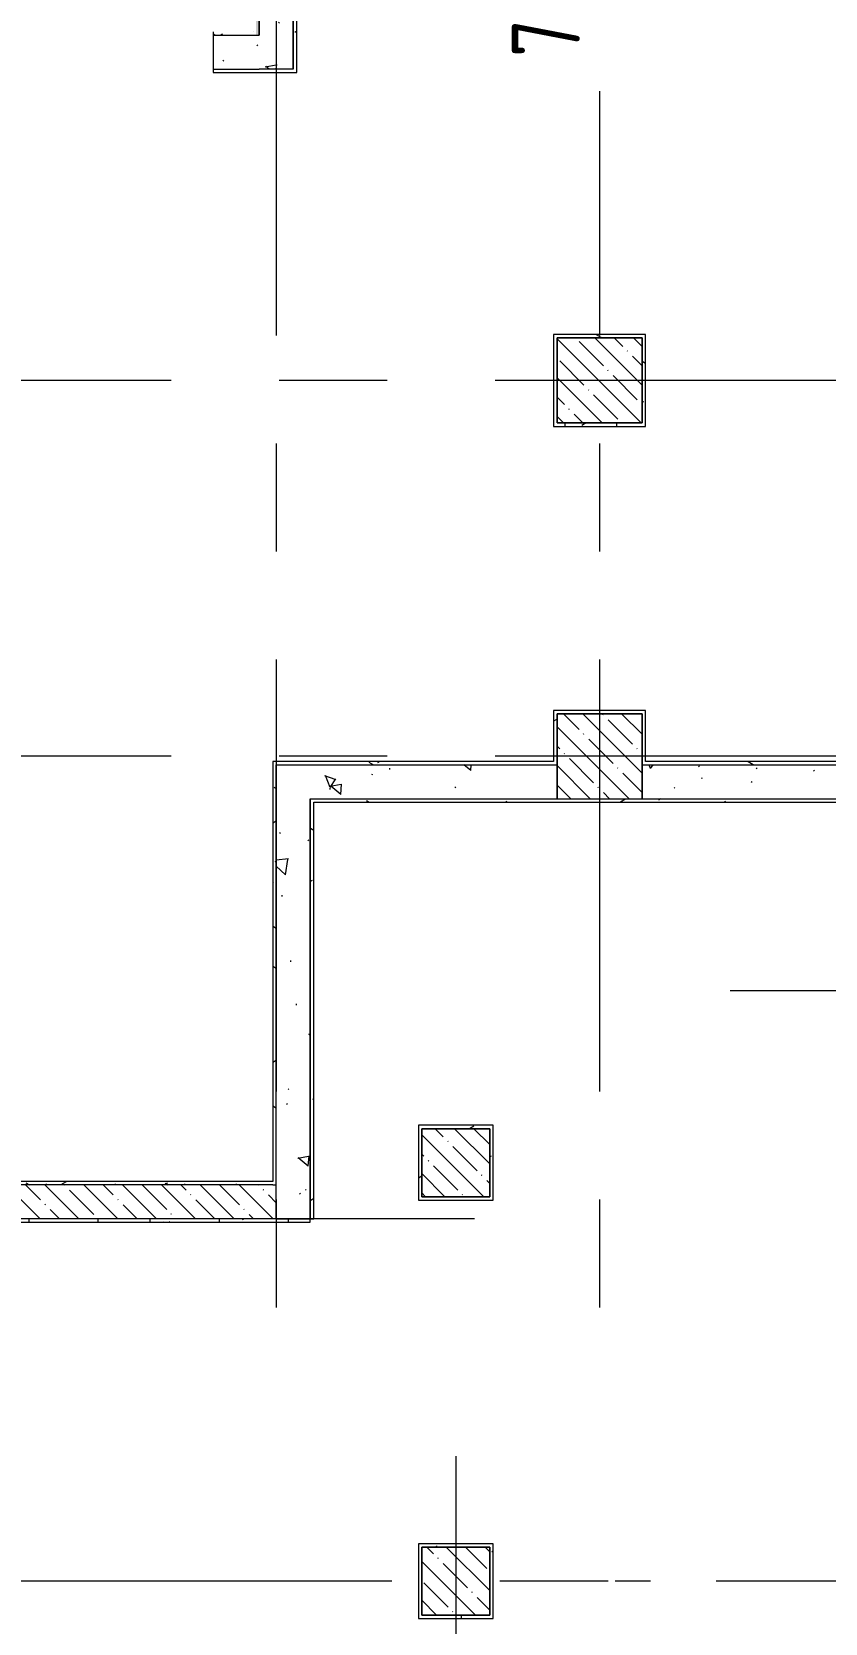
# Model space of a CAD drawing. Header units: metres. Extents: x 50 to 891, y -1294 to 247.
# Drawn here: x 266.61 to 289.92, y -1124.96 to -1078.17 of the extents above; entities that cross this region are included whole.
import ezdxf

# ---------------------------------------------------------------- set-up
doc = ezdxf.new("R2010")
doc.units = ezdxf.units.M
doc.linetypes.add('Линия сетки', pattern=[22.225, 12.7, -3.175, 3.175, -3.175])
doc.layers.add('ПЛАН', color=8, linetype='Continuous')
doc.styles.add('ISOCPEUR', font='isocpeur.ttf', dxfattribs={"width": 0.8, "height": 200})
pattern_1 = [(140, (-1795.439, 1051.8707), (0.318779, 3.6436825), [0.381, -4.191]), (85, (-1795.439, 1051.8707), (-3.821138, -0.704858), [0.3048, -3.3528]), (190.451, (-1795.4123, 1052.1743), (-3.5023338, 2.93885), [0.3238, -3.5618]), (136.184, (-1796.455, 1051.8707), (0.840855, 5.421581), [0.5715, -6.2865]), (186.636, (-1796.385, 1052.3225), (-4.948549, 4.74805), [0.4857, -5.3427]), (81.184, (-1796.455, 1051.8707), (-4.948506, 4.748103), [0.4572, -5.0292]), (111, (-1796.201, 1052.3787), (2.0453028, 3.0322893), [0.381, -4.191]), (56, (-1796.201, 1052.3787), (-3.6837646, 1.2360417), [0.3048, -3.3528]), (161.451, (-1796.0305, 1052.6314), (-1.6384274, 4.2683413), [0.3238, -3.5618]), (127.5, (-1795.4389, 1051.8707), (-1.6911006, 0.06177347), [0.03353, -3.27863, 0.03353, -3.37007, -3.3655]), (127.5, (-1795.4389, 1051.8707), (-1.6911006, 0.06177347), [-6.71576, 0.03353, -3.33197]), (97.5, (-1795.4389, 1051.8707), (-2.0036106, 1.3363944), [0.03353, -1.90703, 0.03353, -3.20243, -1.2827]), (97.5, (-1795.4389, 1051.8707), (-2.0036106, 1.3363944), [-5.17652, 0.03353, -1.24917]), (57.5, (-1795.4389, 1050.7378), (0.1145767, 2.71181666), [0.03353, -1.23647, 0.03353, -9.18667]), (57.5, (-1795.4389, 1050.7378), (0.1145767, 2.71181666), [-1.30353, -3.92887, 0.03353, -5.22427]), (47.5, (-1795.439, 1050.2298), (-0.5085355, 2.9625848), [0.03353, -1.61747, 0.03353, -6.33171]), (47.5, (-1795.439, 1050.2298), (-0.5085355, 2.9625848), [-1.68453, -2.59791, 0.03353, -3.70027])]
pattern_2 = [(135, (-1795.4389, 1051.8707), (-0.57024626, -0.57024626), []), (135, (-1795.4389, 1052.4409), (-0.57024626, -0.57024626), [1.008065, -0.201615, 0.016765, -0.18485])]
pattern_3 = [(90, (-1795.4389, 1051.87066), (-0.508, 2.032), [0.16764, -1.35636, 0.16764, -9.48436]), (90, (-1795.4389, 1051.87066), (-0.508, 2.032), [-1.69164, -1.35636, 0.16764, -2.88036, -5.08]), (90, (-1795.4389, 1051.87066), (-0.508, 2.032), [-6.096, 0.16764, -1.35636, 0.16764, -3.38836]), (90, (-1795.4389, 1051.87066), (-0.508, 2.032), [-7.78764, -0.84836, 0.16764, -2.37236]), (210, (-1795.6929, 1052.63266), (-1.50576362, -1.455940905), [0.16764, -1.35636, 0.16764, -9.48436]), (210, (-1795.6929, 1052.63266), (-1.50576362, -1.455940905), [-1.69164, -1.35636, 0.16764, -2.88036, -5.08]), (210, (-1795.6929, 1052.63266), (-1.50576362, -1.455940905), [-6.096, 0.16764, -1.35636, 0.16764, -3.38836]), (210, (-1795.6929, 1052.63266), (-1.50576362, -1.455940905), [-7.78764, -0.84836, 0.16764, -2.37236]), (330, (-1796.7089, 1052.88666), (2.01376362, -0.576059095), [0.16764, -1.35636, 0.16764, -9.48436]), (330, (-1796.7089, 1052.88666), (2.01376362, -0.576059095), [-1.69164, -1.35636, 0.16764, -2.88036, -5.08]), (330, (-1796.7089, 1052.88666), (2.01376362, -0.576059095), [-6.096, 0.16764, -1.35636, 0.16764, -3.38836]), (330, (-1796.7089, 1052.88666), (2.01376362, -0.576059095), [-7.78764, -0.84836, 0.16764, -2.37236])]

msp = doc.modelspace()

# ---------------------------------------------------------------- hatches: boundary and pattern name
at = {"layer": 'ПЛАН', "lineweight": 13}
h = msp.add_hatch(dxfattribs=at)
h.set_pattern_fill('FP_3', color=8, scale=0.005, angle=90, style=0, pattern_type=2)
h.set_pattern_definition(pattern_1)
h.paths.add_polyline_path([(274.295, -1019.119), (274.295, -1017.119), (273.295, -1017.119), (273.295, -1030.469), (274.295, -1030.469)])
h.paths.add_polyline_path([(274.295, -1010.494), (274.295, -1003.369), (273.295, -1003.369), (273.295, -1011.119), (274.295, -1011.119)])
h.paths.add_polyline_path([(274.295, -1064.169), (274.295, -1062.669), (273.295, -1062.669), (273.295, -1079.269), (274.295, -1079.269), (274.295, -1064.654)])
h.paths.add_polyline_path([(274.295, -1055.669), (274.295, -1036.469), (273.295, -1036.469), (273.295, -1055.669)])
h = msp.add_hatch(dxfattribs=at)
h.set_pattern_fill('FP_5', color=8, scale=0.005, angle=90, style=0, pattern_type=2)
h.set_pattern_definition(pattern_3)
h.paths.add_polyline_path([(273.295, -1030.469), (273.295, -1029.269), (273.195, -1029.269), (273.195, -1030.469)])
h.paths.add_polyline_path([(273.295, -1062.669), (273.195, -1062.669), (273.195, -1078.269), (273.295, -1078.269), (273.295, -1064.654)])
h.paths.add_polyline_path([(273.295, -1055.669), (273.295, -1036.469), (273.195, -1036.469), (273.195, -1055.669)])
h = msp.add_hatch(dxfattribs=at)
h.set_pattern_fill('FP_5', color=8, scale=0.005, angle=90, style=0, pattern_type=2)
h.set_pattern_definition(pattern_3)
h.paths.add_polyline_path([(274.395, -1074.644), (274.395, -1074.544), (274.295, -1074.544), (274.295, -1079.269), (274.395, -1079.269), (274.395, -1075.647)])
h = msp.add_hatch(dxfattribs=at)
h.set_pattern_fill('FP_3', color=8, scale=0.005, angle=90, style=0, pattern_type=2)
h.set_pattern_definition(pattern_1)
h.paths.add_polyline_path([(273.295, -1078.269), (271.945, -1078.269), (271.945, -1079.269), (273.295, -1079.269)])
h.paths.add_polyline_path([(265.945, -1079.269), (265.945, -1078.269), (264.595, -1078.269), (264.595, -1079.269)])
h = msp.add_hatch(dxfattribs=at)
h.set_pattern_fill('FP_5', color=8, scale=0.005, angle=90, style=0, pattern_type=2)
h.set_pattern_definition(pattern_3)
h.paths.add_polyline_path([(273.195, -1078.269), (273.195, -1078.169), (271.945, -1078.169), (271.945, -1078.269)])
h.paths.add_polyline_path([(265.945, -1078.269), (265.945, -1078.169), (264.695, -1078.169), (264.695, -1078.269)])
h = msp.add_hatch(dxfattribs=at)
h.set_pattern_fill('FP_5', color=8, scale=0.005, angle=90, style=0, pattern_type=2)
h.set_pattern_definition(pattern_3)
h.paths.add_polyline_path([(274.395, -1079.269), (271.945, -1079.269), (271.945, -1079.369), (274.395, -1079.369)])
h.paths.add_polyline_path([(265.945, -1079.369), (265.945, -1079.269), (263.595, -1079.269), (263.595, -1079.369)])
h = msp.add_hatch(dxfattribs=at)
h.set_pattern_fill('FP_5', color=8, scale=0.005, angle=90, style=0, pattern_type=2)
h.set_pattern_definition(pattern_3)
h.paths.add_polyline_path([(284.545, -1087.069), (281.945, -1087.069), (281.945, -1087.169), (284.545, -1087.169)])
h = msp.add_hatch(dxfattribs=at)
h.set_pattern_fill('FP_2', color=8, scale=0.005, angle=90, style=0, pattern_type=2)
h.set_pattern_definition(pattern_2)
h.paths.add_polyline_path([(284.545, -1087.169), (282.045, -1087.169), (282.045, -1089.669), (284.545, -1089.669)])
h = msp.add_hatch(dxfattribs=at)
h.set_pattern_fill('FP_5', color=8, scale=0.005, angle=90, style=0, pattern_type=2)
h.set_pattern_definition(pattern_3)
h.paths.add_polyline_path([(284.645, -1089.669), (284.645, -1087.069), (284.545, -1087.069), (284.545, -1089.669)])
h = msp.add_hatch(dxfattribs=at)
h.set_pattern_fill('FP_5', color=8, scale=0.005, angle=90, style=0, pattern_type=2)
h.set_pattern_definition(pattern_3)
h.paths.add_polyline_path([(284.645, -1089.769), (284.645, -1089.669), (281.945, -1089.669), (281.945, -1089.769), (283.114, -1089.769)])
h = msp.add_hatch(dxfattribs=at)
h.set_pattern_fill('FP_5', color=8, scale=0.005, angle=90, style=0, pattern_type=2)
h.set_pattern_definition(pattern_3)
h.paths.add_polyline_path([(282.045, -1099.719), (282.045, -1098.219), (281.945, -1098.219), (281.945, -1099.719)])
h = msp.add_hatch(dxfattribs=at)
h.set_pattern_fill('FP_2', color=8, scale=0.005, angle=90, style=0, pattern_type=2)
h.set_pattern_definition(pattern_2)
h.paths.add_polyline_path([(284.545, -1098.219), (282.045, -1098.219), (282.045, -1100.719), (284.545, -1100.719), (284.545, -1099.619)])
h = msp.add_hatch(dxfattribs=at)
h.set_pattern_fill('FP_5', color=8, scale=0.005, angle=90, style=0, pattern_type=2)
h.set_pattern_definition(pattern_3)
h.paths.add_polyline_path([(281.945, -1099.619), (273.695, -1099.619), (273.695, -1099.719), (281.945, -1099.719)])
h = msp.add_hatch(dxfattribs=at)
h.set_pattern_fill('FP_5', color=8, scale=0.005, angle=90, style=0, pattern_type=2)
h.set_pattern_definition(pattern_3)
h.paths.add_polyline_path([(273.795, -1099.719), (273.695, -1099.719), (273.695, -1112.069), (273.795, -1112.069), (273.795, -1104.962)])
h = msp.add_hatch(dxfattribs=at)
h.set_pattern_fill('FP_3', color=8, scale=0.005, angle=90, style=0, pattern_type=2)
h.set_pattern_definition(pattern_1)
h.paths.add_polyline_path([(293.845, -1100.719), (293.845, -1099.719), (284.545, -1099.719), (284.545, -1100.719), (293.811, -1100.719)])
h.paths.add_polyline_path([(282.045, -1099.719), (273.795, -1099.719), (273.795, -1100.719), (282.045, -1100.719)])
h = msp.add_hatch(dxfattribs=at)
h.set_pattern_fill('FP_5', color=8, scale=0.005, angle=90, style=0, pattern_type=2)
h.set_pattern_definition(pattern_3)
h.paths.add_polyline_path([(293.745, -1099.619), (284.545, -1099.619), (284.545, -1099.719), (293.745, -1099.719)])
h = msp.add_hatch(dxfattribs=at)
h.set_pattern_fill('FP_3', color=8, scale=0.005, angle=90, style=0, pattern_type=2)
h.set_pattern_definition(pattern_1)
h.paths.add_polyline_path([(274.795, -1100.719), (273.795, -1100.719), (273.795, -1113.069), (274.795, -1113.069), (274.795, -1104.962)])
h = msp.add_hatch(dxfattribs=at)
h.set_pattern_fill('FP_5', color=8, scale=0.005, angle=90, style=0, pattern_type=2)
h.set_pattern_definition(pattern_3)
h.paths.add_polyline_path([(274.895, -1104.962), (274.895, -1100.719), (274.795, -1100.719), (274.795, -1113.069), (274.895, -1113.069)])
h = msp.add_hatch(dxfattribs=at)
h.set_pattern_fill('FP_5', color=8, scale=0.005, angle=90, style=0, pattern_type=2)
h.set_pattern_definition(pattern_3)
h.paths.add_polyline_path([(290.695, -1100.719), (274.895, -1100.719), (274.895, -1100.819), (290.695, -1100.819)])
h = msp.add_hatch(dxfattribs=at)
h.set_pattern_fill('FP_5', color=8, scale=0.005, angle=90, style=0, pattern_type=2)
h.set_pattern_definition(pattern_3)
h.paths.add_polyline_path([(280.07, -1110.419), (280.07, -1110.319), (277.97, -1110.319), (277.97, -1110.419), (278.07, -1110.419)])
h = msp.add_hatch(dxfattribs=at)
h.set_pattern_fill('FP_5', color=8, scale=0.005, angle=90, style=0, pattern_type=2)
h.set_pattern_definition(pattern_3)
h.paths.add_polyline_path([(278.07, -1110.419), (277.97, -1110.419), (277.97, -1112.419), (278.07, -1112.419)])
h = msp.add_hatch(dxfattribs=at)
h.set_pattern_fill('FP_2', color=8, scale=0.005, angle=90, style=0, pattern_type=2)
h.set_pattern_definition(pattern_2)
h.paths.add_polyline_path([(280.07, -1110.419), (278.07, -1110.419), (278.07, -1112.419), (280.07, -1112.419)])
h = msp.add_hatch(dxfattribs=at)
h.set_pattern_fill('FP_5', color=8, scale=0.005, angle=90, style=0, pattern_type=2)
h.set_pattern_definition(pattern_3)
h.paths.add_polyline_path([(280.17, -1112.419), (280.17, -1110.319), (280.07, -1110.319), (280.07, -1112.419)])
h = msp.add_hatch(dxfattribs=at)
h.set_pattern_fill('FP_5', color=8, scale=0.005, angle=90, style=0, pattern_type=2)
h.set_pattern_definition(pattern_3)
h.paths.add_polyline_path([(273.695, -1111.969), (249.395, -1111.969), (249.395, -1112.069), (273.695, -1112.069)])
h = msp.add_hatch(dxfattribs=at)
h.set_pattern_fill('FP_2', color=8, scale=0.005, angle=90, style=0, pattern_type=2)
h.set_pattern_definition(pattern_2)
h.paths.add_polyline_path([(273.795, -1112.069), (249.395, -1112.069), (249.395, -1113.069), (273.795, -1113.069)])
h = msp.add_hatch(dxfattribs=at)
h.set_pattern_fill('FP_5', color=8, scale=0.005, angle=90, style=0, pattern_type=2)
h.set_pattern_definition(pattern_3)
h.paths.add_polyline_path([(274.795, -1113.169), (274.795, -1113.069), (249.445, -1113.069), (249.445, -1113.169), (274.557, -1113.169)])
h = msp.add_hatch(dxfattribs=at)
h.set_pattern_fill('FP_5', color=8, scale=0.005, angle=90, style=0, pattern_type=2)
h.set_pattern_definition(pattern_3)
h.paths.add_polyline_path([(280.07, -1122.719), (280.07, -1122.619), (277.97, -1122.619), (277.97, -1122.719), (278.07, -1122.719)])
h = msp.add_hatch(dxfattribs=at)
h.set_pattern_fill('FP_2', color=8, scale=0.005, angle=90, style=0, pattern_type=2)
h.set_pattern_definition(pattern_2)
h.paths.add_polyline_path([(280.07, -1122.719), (278.07, -1122.719), (278.07, -1124.719), (280.07, -1124.719)])
h = msp.add_hatch(dxfattribs=at)
h.set_pattern_fill('FP_5', color=8, scale=0.005, angle=90, style=0, pattern_type=2)
h.set_pattern_definition(pattern_3)
h.paths.add_polyline_path([(280.17, -1124.719), (280.17, -1122.619), (280.07, -1122.619), (280.07, -1124.719)])
h = msp.add_hatch(dxfattribs=at)
h.set_pattern_fill('FP_5', color=8, scale=0.005, angle=90, style=0, pattern_type=2)
h.set_pattern_definition(pattern_3)
h.paths.add_polyline_path([(280.17, -1124.719), (277.97, -1124.719), (277.97, -1124.819), (280.17, -1124.819)])

# ---------------------------------------------------------------- linework, layer by layer
at = {"layer": 'ПЛАН', "color": 8, "linetype": 'Линия сетки', "lineweight": 13}
for p, q in [((273.795, -963.271), (273.795, -1116.195)), ((283.295, -963.271), (283.295, -1116.195)), ((315.156, -1088.419), (172.858, -1088.419)), ((315.156, -1099.469), (179.208, -1099.469)), ((279.62, -1113.069), (172.858, -1113.069)), ((279.62, -1113.069), (172.858, -1113.069)), ((279.07, -1120.044), (279.07, -1212.429)), ((299.419, -1123.719), (180.925, -1123.719)), ((300.669, -1123.719), (283.751, -1123.719))]:
    msp.add_line(p, q, dxfattribs=at)
at = {"layer": 'ПЛАН', "color": 8, "lineweight": 13}
for p, q in [((273.295, -1062.669), (273.295, -1078.269)), ((273.295, -1078.269), (273.295, -1062.669)), ((274.295, -1079.269), (274.295, -1074.544)), ((274.295, -1074.544), (274.295, -1079.269)), ((274.395, -1079.369), (274.395, -1074.644)), ((271.945, -1078.169), (271.945, -1079.369)), ((271.945, -1078.269), (273.295, -1078.269)), ((271.945, -1079.269), (273.295, -1079.269)), ((271.945, -1079.369), (274.395, -1079.369)), ((274.295, -1079.269), (273.295, -1079.269)), ((274.295, -1079.269), (274.295, -1079.269)), ((284.645, -1087.069), (281.945, -1087.069)), ((281.945, -1087.069), (281.945, -1089.769)), ((284.545, -1087.169), (282.045, -1087.169)), ((282.045, -1087.169), (282.045, -1089.669)), ((282.045, -1087.169), (284.545, -1087.169)), ((282.045, -1089.669), (282.045, -1087.169)), ((284.545, -1089.669), (284.545, -1087.169)), ((284.545, -1087.169), (284.545, -1089.669)), ((284.645, -1089.769), (284.645, -1087.069)), ((282.045, -1089.669), (284.545, -1089.669)), ((284.545, -1089.669), (282.045, -1089.669)), ((281.945, -1089.769), (284.645, -1089.769)), ((284.645, -1098.119), (281.945, -1098.119)), ((281.945, -1098.119), (281.945, -1099.619)), ((284.545, -1098.219), (282.045, -1098.219)), ((282.045, -1098.219), (282.045, -1099.719)), ((282.045, -1098.219), (284.545, -1098.219)), ((282.045, -1099.719), (282.045, -1098.219)), ((284.545, -1099.619), (284.545, -1098.219)), ((284.545, -1098.219), (284.545, -1099.719)), ((284.645, -1099.619), (284.645, -1098.119)), ((281.945, -1099.619), (273.695, -1099.619)), ((273.695, -1099.619), (273.695, -1111.969)), ((273.795, -1113.069), (273.795, -1099.719)), ((273.795, -1099.719), (282.045, -1099.719)), ((273.795, -1112.069), (273.795, -1099.719)), ((282.045, -1100.719), (282.045, -1099.719)), ((282.045, -1099.719), (282.045, -1100.719)), ((284.545, -1099.719), (284.545, -1099.619)), ((284.545, -1099.719), (284.545, -1100.719)), ((284.545, -1100.719), (284.545, -1099.719)), ((284.545, -1099.719), (293.745, -1099.719)), ((293.745, -1099.619), (284.645, -1099.619)), ((274.795, -1100.719), (290.695, -1100.719)), ((274.795, -1113.069), (274.795, -1100.719)), ((274.795, -1100.719), (274.795, -1113.069)), ((274.895, -1113.069), (274.895, -1100.819)), ((274.895, -1100.819), (290.595, -1100.819)), ((282.045, -1100.719), (284.545, -1100.719)), ((291.195, -1106.369), (287.136, -1106.369)), ((280.17, -1110.319), (277.97, -1110.319)), ((277.97, -1110.319), (277.97, -1112.519)), ((280.07, -1110.419), (278.07, -1110.419)), ((278.07, -1110.419), (278.07, -1112.419)), ((278.07, -1110.419), (280.07, -1110.419)), ((278.07, -1112.419), (278.07, -1110.419)), ((280.07, -1112.419), (280.07, -1110.419)), ((280.07, -1110.419), (280.07, -1112.419)), ((280.17, -1112.519), (280.17, -1110.319)), ((273.695, -1112.069), (249.395, -1112.069)), ((273.695, -1111.969), (249.495, -1111.969)), ((273.695, -1112.069), (273.795, -1112.069)), ((277.97, -1112.519), (280.17, -1112.519)), ((278.07, -1112.419), (280.07, -1112.419)), ((280.07, -1112.419), (278.07, -1112.419)), ((273.795, -1113.069), (249.395, -1113.069)), ((273.795, -1113.069), (274.795, -1113.069)), ((274.795, -1113.169), (274.795, -1113.069)), ((274.795, -1113.069), (274.895, -1113.069)), ((249.445, -1113.169), (274.795, -1113.169)), ((280.17, -1122.619), (277.97, -1122.619)), ((277.97, -1122.619), (277.97, -1124.819)), ((280.07, -1122.719), (278.07, -1122.719)), ((278.07, -1122.719), (278.07, -1124.719)), ((278.07, -1122.719), (280.07, -1122.719)), ((278.07, -1124.719), (278.07, -1122.719)), ((280.07, -1124.719), (280.07, -1122.719)), ((280.07, -1122.719), (280.07, -1124.719)), ((280.17, -1124.819), (280.17, -1122.619)), ((278.07, -1124.719), (280.07, -1124.719)), ((280.07, -1124.719), (278.07, -1124.719)), ((277.97, -1124.819), (280.17, -1124.819))]:
    msp.add_line(p, q, dxfattribs=at)

# ---------------------------------------------------------------- next in the draw order: texts
at = {"layer": 'ПЛАН', "color": 8, "lineweight": 13, "insert": (280.713, -1078.911), "char_height": 2, "width": 0.70548, "attachment_point": 1, "rotation": 90, "style": 'ISOCPEUR', "bg_fill": 2}
msp.add_mtext('\\fISOCPEUR|b0|i0|c204|p34|;\\W.8;7', dxfattribs=at)

doc.saveas('drawing.dxf')
